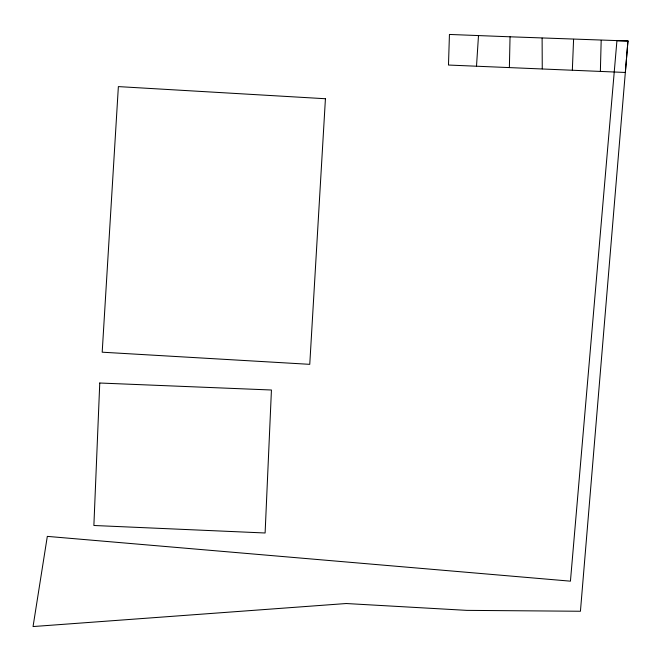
<?xml version="1.0" encoding="UTF-8"?>
<svg xmlns="http://www.w3.org/2000/svg" width="661" height="661" viewBox="0 0 661 661"><rect width="100%" height="100%" fill="white"/><g stroke="black" fill="none" stroke-linecap="round" stroke-linejoin="round"><path stroke-width="0.99" d="M509.383 67.546L510.044 36.801L449.439 34.446L448.48 65.042L625.372 72.47L627.95 40.99L510.044 36.801M600.37 71.148L601.18 40.404M572.343 70.049L573.591 39.305M476.507 66.224L478.49 35.628M542.111 38.123L542.26 68.868M99.761 383.016L93.879 525.487L265.111 532.989L271.44 390.007L99.761 383.016M325.427 98.737L309.761 364.335L102.191 352.197L118.369 86.599L325.427 98.737M627.95 40.99L580.432 611.251L466.79 610.367L346.24 603.526L33.05 626.554L47.319 536.377L570.435 581.168L616.92 40.775L627.95 40.99"/></g></svg>
